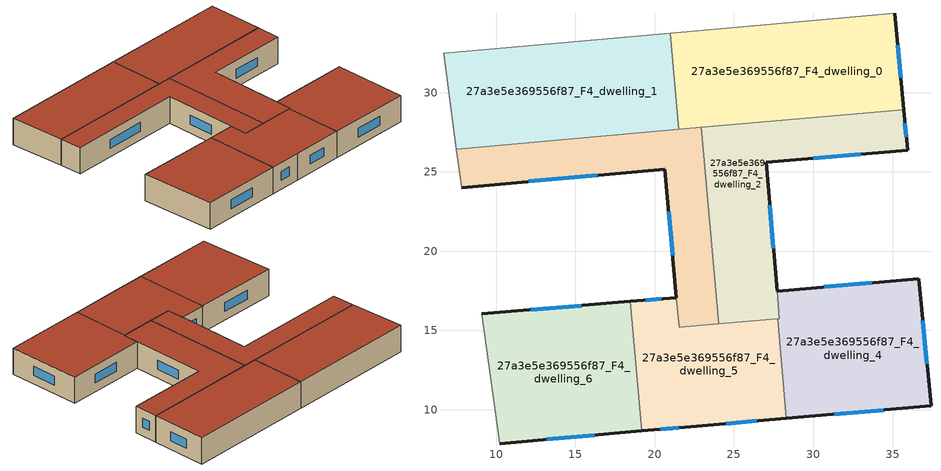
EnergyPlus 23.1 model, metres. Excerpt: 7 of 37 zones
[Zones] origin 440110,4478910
27a3e5e369556f87_F4_dwelling_0
 floor to 27a3e5e369556f87_F3_dwelling_0 (EU_floor_Construction): 35.15,34.99 35.71,28.93 21.52,27.68 20.99,33.74 z12
 wall outside (EU_wall_Construction): 35.71,28.93 35.15,34.99 z12:15
 wall to 27a3e5e369556f87_F4_dwelling_1 (EU_wall_Construction): 20.99,33.74 21.52,27.68 z12:15
 wall adiabatic (EU_wall_Construction): 35.15,34.99 20.99,33.74 z12:15
 wall to 27a3e5e369556f87_F4_dwelling_2 (EU_wall_Construction): 22.95,27.81 35.71,28.93 z12:15
 wall to 27a3e5e369556f87_F4_dwelling_3 (EU_wall_Construction): 21.52,27.68 22.95,27.81 z12:15
 window (EU_Window_Construction): 35.52,30.94 35.34,32.99 z12.99:14.01
 roof outside (EU_roof_Construction): 35.71,28.93 35.15,34.99 20.99,33.74 21.52,27.68 z15
27a3e5e369556f87_F4_dwelling_1
 floor to 27a3e5e369556f87_F3_dwelling_1 (EU_floor_Construction): 20.99,33.74 21.52,27.68 7.48,26.44 6.67,32.48 z12
 wall adiabatic (EU_wall_Construction): 20.99,33.74 6.67,32.48 7.48,26.44 z12:15
 wall to 27a3e5e369556f87_F4_dwelling_3 (EU_wall_Construction): 7.48,26.44 21.52,27.68 z12:15
 roof outside (EU_roof_Construction): 21.52,27.68 20.99,33.74 6.67,32.48 7.48,26.44 z15
27a3e5e369556f87_F4_dwelling_2
 floor to 27a3e5e369556f87_F3_dwelling_2 (EU_floor_Construction): 35.71,28.93 35.95,26.36 27.03,25.6 27.86,15.75 24.04,15.41 22.95,27.81 z12
 wall outside (EU_wall_Construction): 27.72,17.48 27.03,25.6 35.95,26.36 35.71,28.93 z12:15
 wall to 27a3e5e369556f87_F4_dwelling_3 (EU_wall_Construction): 22.95,27.81 24.04,15.41 z12:15
 wall to 27a3e5e369556f87_F4_dwelling_5 (EU_wall_Construction): 24.04,15.41 27.76,15.74 z12:15
 wall to 27a3e5e369556f87_F4_dwelling_4 (EU_wall_Construction): 27.76,15.74 27.86,15.75 27.72,17.48 z12:15
 window (EU_Window_Construction): 35.87,27.21 35.79,28.08 / 29.98,25.85 32.99,26.11 / 27.49,20.17 27.26,22.91 z12.99:14.01
 roof outside (EU_roof_Construction): 27.86,15.75 27.03,25.6 35.95,26.36 35.71,28.93 22.95,27.81 24.04,15.41 z15
27a3e5e369556f87_F4_dwelling_3
 floor to 27a3e5e369556f87_F3_dwelling_3 (EU_floor_Construction): 22.95,27.81 24.04,15.41 21.54,15.19 21.36,17.07 20.64,25.16 7.81,24.01 7.48,26.44 z12
 wall outside (EU_wall_Construction): 7.81,24.01 20.64,25.16 21.36,17.07 z12:15
 wall adiabatic (EU_wall_Construction): 7.48,26.44 7.81,24.01 z12:15
 wall to 27a3e5e369556f87_F4_dwelling_5 (EU_wall_Construction): 21.36,17.06 21.54,15.19 24.04,15.41 z12:15
 window (EU_Window_Construction): 20.88,22.48 21.12,19.75 / 12.06,24.39 16.39,24.78 z12.99:14.01
 roof outside (EU_roof_Construction): 24.04,15.41 22.95,27.81 7.48,26.44 7.81,24.01 20.64,25.16 21.36,17.07 21.54,15.19 z15
27a3e5e369556f87_F4_dwelling_4
 floor to 27a3e5e369556f87_F3_dwelling_4 (EU_floor_Construction): 36.66,18.26 37.43,10.23 28.31,9.45 27.76,15.74 27.86,15.75 27.72,17.48 z12
 wall outside (EU_wall_Construction): 28.31,9.45 37.43,10.23 36.66,18.26 27.72,17.48 z12:15
 wall to 27a3e5e369556f87_F4_dwelling_5 (EU_wall_Construction): 27.76,15.74 28.31,9.45 z12:15
 window (EU_Window_Construction): 33.7,18 30.68,17.74 / 37.17,12.89 36.92,15.6 / 31.33,9.71 34.41,9.97 z12.99:14.01
 roof outside (EU_roof_Construction): 37.43,10.23 36.66,18.26 27.72,17.48 27.86,15.75 27.76,15.74 28.31,9.45 z15
27a3e5e369556f87_F4_dwelling_5
 floor to 27a3e5e369556f87_F3_dwelling_5 (EU_floor_Construction): 27.76,15.74 28.31,9.45 22.65,8.96 19.19,8.66 18.47,16.83 21.37,17.07 21.54,15.19 z12
 wall outside (EU_wall_Construction): 19.19,8.66 22.65,8.96 28.31,9.45 / 21.37,17.07 18.47,16.83 z12:15
 wall to 27a3e5e369556f87_F4_dwelling_6 (EU_wall_Construction): 18.47,16.83 19.19,8.66 z12:15
 window (EU_Window_Construction): 24.52,9.12 26.43,9.29 / 20.34,8.76 21.5,8.86 / 20.41,16.99 19.43,16.91 z12.99:14.01
 roof outside (EU_roof_Construction): 28.31,9.45 27.76,15.74 21.54,15.19 21.37,17.07 18.47,16.83 19.19,8.66 22.65,8.96 z15
27a3e5e369556f87_F4_dwelling_6
 floor to 27a3e5e369556f87_F3_dwelling_6 (EU_floor_Construction): 18.46,16.83 19.19,8.66 10.22,7.86 9.08,16.05 z12
 wall outside (EU_wall_Construction): 18.46,16.83 9.08,16.05 / 10.22,7.86 19.19,8.66 z12:15
 wall adiabatic (EU_wall_Construction): 9.08,16.05 10.22,7.86 z12:15
 window (EU_Window_Construction): 15.35,16.57 12.19,16.31 / 13.2,8.13 16.22,8.39 z12.99:14.01
 roof outside (EU_roof_Construction): 19.19,8.66 18.46,16.83 9.08,16.05 10.22,7.86 z15
[Building]
EU S2 Campaign: North Axis=0; Terrain=City; Solar Distribution=FullExterior
[Site:Location]
Madrid: Latitude=40.5; Longitude=-3.5; Time Zone=1; Elevation=609
[SizingPeriod:WeatherFileDays]
AnnualSizingPeriod: Begin Month=1; Begin Day of Month=1; End Month=12; End Day of Month=31; Day of Week for Start Day=Monday; Use Weather File Daylight Saving Period=No; Use Weather File Rain and Snow Indicators=No
[MATERIAL]
EU_InternalMass_Material: Roughness=MediumRough; Thickness=0.1; Conductivity=1; Density=1800; Specific Heat=900; Thermal Absorptance=0.9; Solar Absorptance=0.7; Visible Absorptance=0.7
[MATERIAL:NOMASS] Roughness=MediumRough; Thermal Absorptance=0.9; Solar Absorptance=0.7; Visible Absorptance=0.7
Name | Thermal Resistance
EU_wall_NoMass | 0.609216
EU_roof_NoMass | 0.513268
EU_floor_NoMass | 0.568163
[WINDOWMATERIAL:SIMPLEGLAZINGSYSTEM]
EU_Window_SimpleGlazing: UFactor=5.50606; Solar Heat Gain Coefficient=0.85; Visible Transmittance=0.85
[CONSTRUCTION]
EU_wall_Construction: EU_wall_NoMass
EU_roof_Construction: EU_roof_NoMass
EU_floor_Construction: EU_floor_NoMass
EU_InternalMass_Construction: EU_InternalMass_Material
EU_Window_Construction: EU_Window_SimpleGlazing
[ZONE] Type=1; Multiplier=1; Ceiling Height=autocalculate; Floor Area=autocalculate; Part of Total Floor Area=Yes
Name | Volume
27a3e5e369556f87_F4_dwelling_0 | 259.756
27a3e5e369556f87_F4_dwelling_1 | 259.769
27a3e5e369556f87_F4_dwelling_2 | 212.949
27a3e5e369556f87_F4_dwelling_3 | 189.025
27a3e5e369556f87_F4_dwelling_4 | 219.978
27a3e5e369556f87_F4_dwelling_5 | 189.708
27a3e5e369556f87_F4_dwelling_6 | 227.367
[INTERNALMASS] Construction=EU_InternalMass_Construction
Name | Zone or ZoneList | Surface Area
27a3e5e369556f87_F4_dwelling_0_EU_InternalMass | 27a3e5e369556f87_F4_dwelling_0 | 86.5853
27a3e5e369556f87_F4_dwelling_1_EU_InternalMass | 27a3e5e369556f87_F4_dwelling_1 | 86.5896
27a3e5e369556f87_F4_dwelling_2_EU_InternalMass | 27a3e5e369556f87_F4_dwelling_2 | 71.0101
27a3e5e369556f87_F4_dwelling_3_EU_InternalMass | 27a3e5e369556f87_F4_dwelling_3 | 63.0038
27a3e5e369556f87_F4_dwelling_4_EU_InternalMass | 27a3e5e369556f87_F4_dwelling_4 | 73.3273
27a3e5e369556f87_F4_dwelling_5_EU_InternalMass | 27a3e5e369556f87_F4_dwelling_5 | 63.2363
27a3e5e369556f87_F4_dwelling_6_EU_InternalMass | 27a3e5e369556f87_F4_dwelling_6 | 75.8064
[OTHEREQUIPMENT] Fuel Type=Electricity; Design Level Calculation Method=Watts/Area; Power per Zone Floor Area=1; Fraction Latent=0; Fraction Radiant=0; Fraction Lost=0; Carbon Dioxide Generation Rate=0; EndUse Subcategory=EU_Step8_InternalGains
Name | Zone or ZoneList or Space or SpaceList | Schedule
EU_Step8_InternalGain_27a3e5e369556f87_F4_dwelling_0_f000 | 27a3e5e369556f87_F4_dwelling_0 | EU_Step8_GainSchedule_27a3e5e369556f87_F4_dwelling_0_f000
EU_Step8_InternalGain_27a3e5e369556f87_F4_dwelling_1_f000 | 27a3e5e369556f87_F4_dwelling_1 | EU_Step8_GainSchedule_27a3e5e369556f87_F4_dwelling_1_f000
EU_Step8_InternalGain_27a3e5e369556f87_F4_dwelling_2_f000 | 27a3e5e369556f87_F4_dwelling_2 | EU_Step8_GainSchedule_27a3e5e369556f87_F4_dwelling_2_f000
EU_Step8_InternalGain_27a3e5e369556f87_F4_dwelling_3_f000 | 27a3e5e369556f87_F4_dwelling_3 | EU_Step8_GainSchedule_27a3e5e369556f87_F4_dwelling_3_f000
EU_Step8_InternalGain_27a3e5e369556f87_F4_dwelling_4_f000 | 27a3e5e369556f87_F4_dwelling_4 | EU_Step8_GainSchedule_27a3e5e369556f87_F4_dwelling_4_f000
EU_Step8_InternalGain_27a3e5e369556f87_F4_dwelling_5_f000 | 27a3e5e369556f87_F4_dwelling_5 | EU_Step8_GainSchedule_27a3e5e369556f87_F4_dwelling_5_f000
EU_Step8_InternalGain_27a3e5e369556f87_F4_dwelling_6_f000 | 27a3e5e369556f87_F4_dwelling_6 | EU_Step8_GainSchedule_27a3e5e369556f87_F4_dwelling_6_f000
[ZONEVENTILATION:DESIGNFLOWRATE] Schedule=EU_AlwaysOn; Design Flow Rate Calculation Method=AirChanges/Hour; Air Changes per Hour=0.752966; Ventilation Type=Natural; Fan Pressure Rise=0; Fan Total Efficiency=1; Constant Term Coefficient=1; Temperature Term Coefficient=0; Velocity Term Coefficient=0; Velocity Squared Term Coefficient=0; Minimum Indoor Temperature=-100; Maximum Indoor Temperature=100; Delta Temperature=-100; Minimum Outdoor Temperature=-100; Maximum Outdoor Temperature=100; Maximum Wind Speed=40
Name | Zone or ZoneList or Space or SpaceList
EU_ConstantAir_27a3e5e369556f87_F4_dwelling_0 | 27a3e5e369556f87_F4_dwelling_0
EU_ConstantAir_27a3e5e369556f87_F4_dwelling_1 | 27a3e5e369556f87_F4_dwelling_1
EU_ConstantAir_27a3e5e369556f87_F4_dwelling_2 | 27a3e5e369556f87_F4_dwelling_2
EU_ConstantAir_27a3e5e369556f87_F4_dwelling_3 | 27a3e5e369556f87_F4_dwelling_3
EU_ConstantAir_27a3e5e369556f87_F4_dwelling_4 | 27a3e5e369556f87_F4_dwelling_4
EU_ConstantAir_27a3e5e369556f87_F4_dwelling_5 | 27a3e5e369556f87_F4_dwelling_5
EU_ConstantAir_27a3e5e369556f87_F4_dwelling_6 | 27a3e5e369556f87_F4_dwelling_6
[HVACTEMPLATE:THERMOSTAT] Constant Heating Setpoint=20; Constant Cooling Setpoint=50
EU_HeatOnly_27a3e5e369556f87_F0_dwelling_0; EU_HeatOnly_27a3e5e369556f87_F0_dwelling_1; EU_HeatOnly_27a3e5e369556f87_F0_dwelling_2; EU_HeatOnly_27a3e5e369556f87_F0_dwelling_3; EU_HeatOnly_27a3e5e369556f87_F0_dwelling_4; EU_HeatOnly_27a3e5e369556f87_F0_dwelling_5; EU_HeatOnly_27a3e5e369556f87_F0_dwelling_6; EU_HeatOnly_27a3e5e369556f87_F0_dwelling_7; EU_HeatOnly_27a3e5e369556f87_F1_dwelling_0; EU_HeatOnly_27a3e5e369556f87_F1_dwelling_1; EU_HeatOnly_27a3e5e369556f87_F1_dwelling_2; EU_HeatOnly_27a3e5e369556f87_F1_dwelling_3; EU_HeatOnly_27a3e5e369556f87_F1_dwelling_4; EU_HeatOnly_27a3e5e369556f87_F1_dwelling_5; EU_HeatOnly_27a3e5e369556f87_F1_dwelling_6; EU_HeatOnly_27a3e5e369556f87_F1_dwelling_7; EU_HeatOnly_27a3e5e369556f87_F2_dwelling_0; EU_HeatOnly_27a3e5e369556f87_F2_dwelling_1; EU_HeatOnly_27a3e5e369556f87_F2_dwelling_2; EU_HeatOnly_27a3e5e369556f87_F2_dwelling_3; EU_HeatOnly_27a3e5e369556f87_F2_dwelling_4; EU_HeatOnly_27a3e5e369556f87_F2_dwelling_5; EU_HeatOnly_27a3e5e369556f87_F2_dwelling_6; EU_HeatOnly_27a3e5e369556f87_F3_dwelling_0; EU_HeatOnly_27a3e5e369556f87_F3_dwelling_1; EU_HeatOnly_27a3e5e369556f87_F3_dwelling_2; EU_HeatOnly_27a3e5e369556f87_F3_dwelling_3; EU_HeatOnly_27a3e5e369556f87_F3_dwelling_4; EU_HeatOnly_27a3e5e369556f87_F3_dwelling_5; EU_HeatOnly_27a3e5e369556f87_F3_dwelling_6; EU_HeatOnly_27a3e5e369556f87_F4_dwelling_0; EU_HeatOnly_27a3e5e369556f87_F4_dwelling_1; EU_HeatOnly_27a3e5e369556f87_F4_dwelling_2; EU_HeatOnly_27a3e5e369556f87_F4_dwelling_3; EU_HeatOnly_27a3e5e369556f87_F4_dwelling_4; EU_HeatOnly_27a3e5e369556f87_F4_dwelling_5; EU_HeatOnly_27a3e5e369556f87_F4_dwelling_6
[HVACTEMPLATE:ZONE:IDEALLOADSAIRSYSTEM] System Availability Schedule=EU_AlwaysOn; Maximum Heating Supply Air Temperature=50; Minimum Cooling Supply Air Temperature=13; Maximum Heating Supply Air Humidity Ratio=0.0156; Minimum Cooling Supply Air Humidity Ratio=0.0077; Heating Limit=NoLimit; Cooling Limit=NoLimit; Heating Availability Schedule=EU_AlwaysOn; Cooling Availability Schedule=EU_CoolingOff; Dehumidification Control Type=ConstantSensibleHeatRatio; Cooling Sensible Heat Ratio=0.7; Dehumidification Setpoint=60; Humidification Control Type=None; Humidification Setpoint=30; Outdoor Air Method=None; Outdoor Air Flow Rate per Person=0.00944; Outdoor Air Flow Rate per Zone Floor Area=0; Outdoor Air Flow Rate per Zone=0; Demand Controlled Ventilation Type=None; Outdoor Air Economizer Type=NoEconomizer; Heat Recovery Type=None; Sensible Heat Recovery Effectiveness=0.7; Latent Heat Recovery Effectiveness=0.65
Name | Template Thermostat
27a3e5e369556f87_F4_dwelling_0 | EU_HeatOnly_27a3e5e369556f87_F4_dwelling_0
27a3e5e369556f87_F4_dwelling_1 | EU_HeatOnly_27a3e5e369556f87_F4_dwelling_1
27a3e5e369556f87_F4_dwelling_2 | EU_HeatOnly_27a3e5e369556f87_F4_dwelling_2
27a3e5e369556f87_F4_dwelling_3 | EU_HeatOnly_27a3e5e369556f87_F4_dwelling_3
27a3e5e369556f87_F4_dwelling_4 | EU_HeatOnly_27a3e5e369556f87_F4_dwelling_4
27a3e5e369556f87_F4_dwelling_5 | EU_HeatOnly_27a3e5e369556f87_F4_dwelling_5
27a3e5e369556f87_F4_dwelling_6 | EU_HeatOnly_27a3e5e369556f87_F4_dwelling_6
[SIZING:ZONE] Zone Cooling Design Supply Air Temperature Input Method=SupplyAirTemperature; Zone Cooling Design Supply Air Temperature=13; Zone Heating Design Supply Air Temperature Input Method=SupplyAirTemperature; Zone Heating Design Supply Air Temperature=50; Zone Cooling Design Supply Air Humidity Ratio=0.008; Zone Heating Design Supply Air Humidity Ratio=0.008; Cooling Design Air Flow Method=DesignDay; Cooling Design Air Flow Rate=0; Cooling Minimum Air Flow per Zone Floor Area=0.000762; Cooling Minimum Air Flow=0; Cooling Minimum Air Flow Fraction=0.2; Heating Design Air Flow Method=DesignDay; Heating Design Air Flow Rate=0; Heating Maximum Air Flow per Zone Floor Area=0.002032; Heating Maximum Air Flow=0.141576; Heating Maximum Air Flow Fraction=0.3; Account for Dedicated Outdoor Air System=No; Dedicated Outdoor Air System Control Strategy=NeutralSupplyAir; Dedicated Outdoor Air Low Setpoint Temperature for Design=autosize; Dedicated Outdoor Air High Setpoint Temperature for Design=autosize; Zone Load Sizing Method=Sensible Load Only No Latent Load; Zone Latent Cooling Design Supply Air Humidity Ratio Input Method=HumidityRatioDifference; Zone Cooling Design Supply Air Humidity Ratio Difference=0.005; Zone Latent Heating Design Supply Air Humidity Ratio Input Method=HumidityRatioDifference; Zone Humidification Design Supply Air Humidity Ratio Difference=0.005
27a3e5e369556f87_F4_dwelling_0; 27a3e5e369556f87_F4_dwelling_1; 27a3e5e369556f87_F4_dwelling_2; 27a3e5e369556f87_F4_dwelling_3; 27a3e5e369556f87_F4_dwelling_4; 27a3e5e369556f87_F4_dwelling_5; 27a3e5e369556f87_F4_dwelling_6
[SCHEDULE:CONSTANT]
Name | Hourly Value
EU_AlwaysOn | 1
EU_CoolingOff | 0
[SCHEDULE:FILE] Column Number=1; Rows to Skip at Top=0; Number of Hours of Data=8760; Column Separator=Comma; Interpolate to Timestep=No; Minutes per Item=60; Adjust Schedule for Daylight Savings=Yes
Name | File
EU_Step8_GainSchedule_27a3e5e369556f87_F4_dwelling_0_f000 | ../../schedules/27a3e5e369556f87/27a3e5e369556f87_F4_dwelling_0_f000_gain.csv
EU_Step8_GainSchedule_27a3e5e369556f87_F4_dwelling_1_f000 | ../../schedules/27a3e5e369556f87/27a3e5e369556f87_F4_dwelling_1_f000_gain.csv
EU_Step8_GainSchedule_27a3e5e369556f87_F4_dwelling_2_f000 | ../../schedules/27a3e5e369556f87/27a3e5e369556f87_F4_dwelling_2_f000_gain.csv
EU_Step8_GainSchedule_27a3e5e369556f87_F4_dwelling_3_f000 | ../../schedules/27a3e5e369556f87/27a3e5e369556f87_F4_dwelling_3_f000_gain.csv
EU_Step8_GainSchedule_27a3e5e369556f87_F4_dwelling_4_f000 | ../../schedules/27a3e5e369556f87/27a3e5e369556f87_F4_dwelling_4_f000_gain.csv
EU_Step8_GainSchedule_27a3e5e369556f87_F4_dwelling_5_f000 | ../../schedules/27a3e5e369556f87/27a3e5e369556f87_F4_dwelling_5_f000_gain.csv
EU_Step8_GainSchedule_27a3e5e369556f87_F4_dwelling_6_f000 | ../../schedules/27a3e5e369556f87/27a3e5e369556f87_F4_dwelling_6_f000_gain.csv
